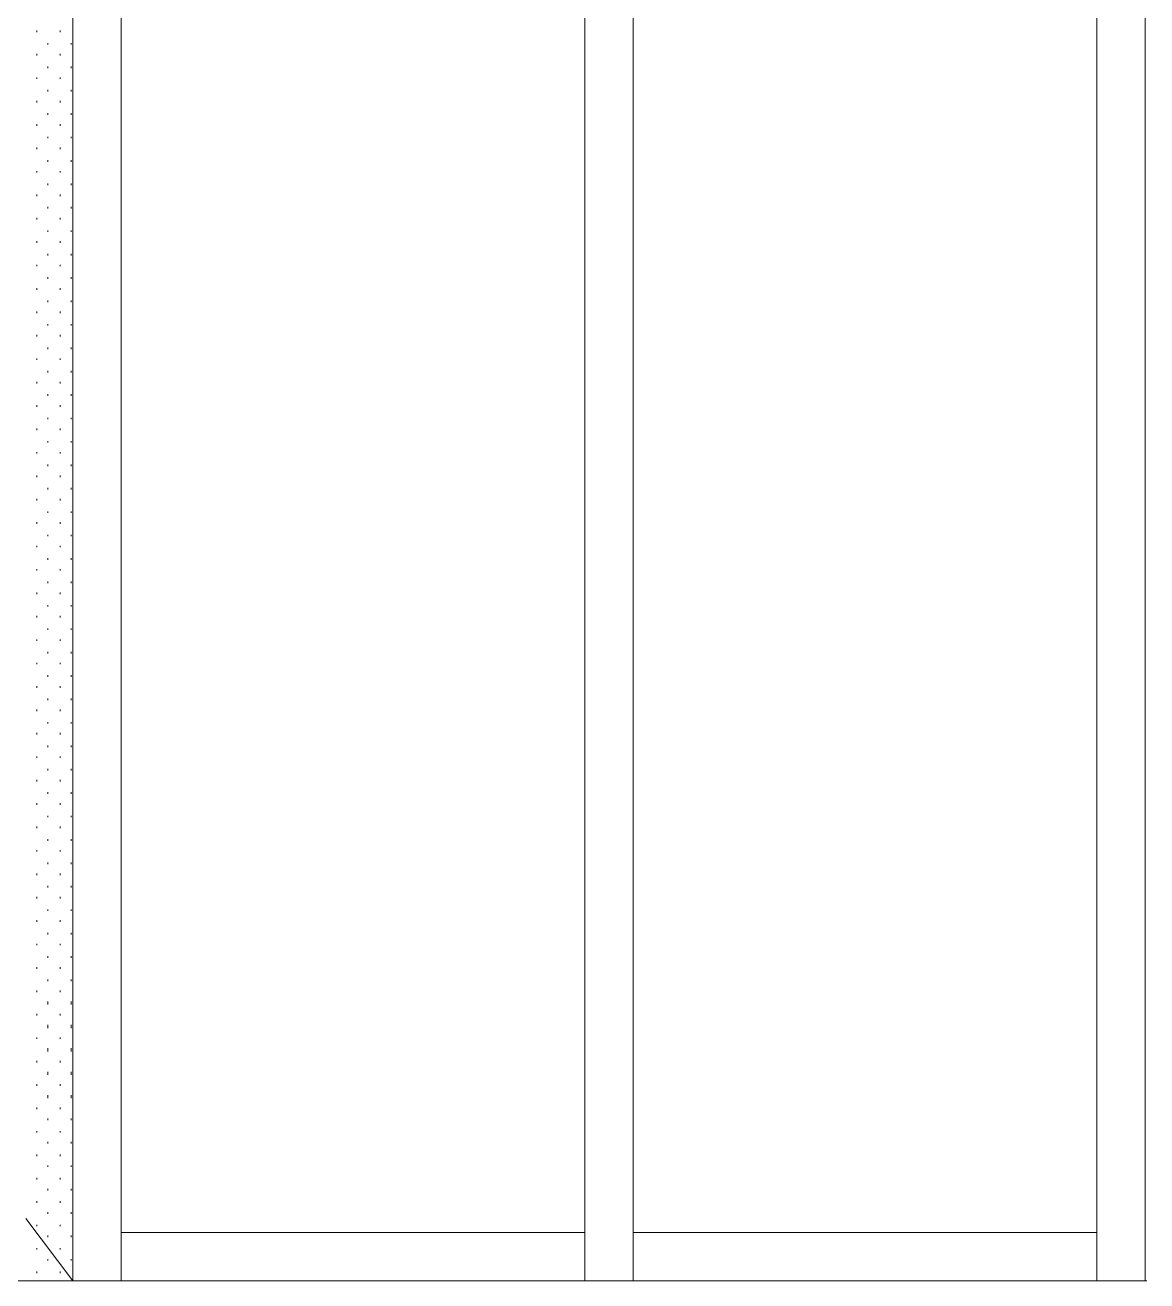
# Model space of a CAD drawing. Header units: inches. Extents: x -6061 to 13621, y -296 to 7483.
# Drawn here: x -5627 to -5569.4, y 607.5 to 671.9 of the extents above; entities that cross this region are included whole.
import ezdxf

# ---------------------------------------------------------------- set-up
doc = ezdxf.new("R2010")
doc.units = ezdxf.units.IN
doc.header["$MEASUREMENT"] = 0
doc.layers.get('0').update_dxf_attribs({"linetype": 'CONTINUOUS'})

msp = doc.modelspace()

# ---------------------------------------------------------------- linework, layer by layer
at = {"color": 7, "linetype": 'Continuous', "lineweight": 9, "true_color": 0x000007}
for p, q in [((-5624.52538, 703.48371), (-5624.52538, 607.4552)), ((-5622.04257, 607.4552), (-5622.04257, 703.48371)), ((-5598.25569, 703.48371), (-5598.25569, 607.4552)), ((-5595.77289, 607.4552), (-5595.77289, 703.48371)), ((-5571.98601, 703.48371), (-5571.98601, 607.4552)), ((-5569.5032, 607.4552), (-5569.5032, 703.48371)), ((-5624.52538, 607.4552), (-5624.52538, 701.0009)), ((-5622.04257, 701.0009), (-5622.04257, 609.93801)), ((-5598.25569, 609.93801), (-5598.25569, 701.0009)), ((-5595.77289, 701.0009), (-5595.77289, 609.93801)), ((-5571.98601, 609.93801), (-5571.98601, 701.0009)), ((-5624.52538, 607.4552), (-5626.92809, 610.65882)), ((-5622.04257, 609.93801), (-5598.25569, 609.93801)), ((-5622.04257, 607.4552), (-5622.04257, 609.93801)), ((-5598.25569, 609.93801), (-5622.04257, 609.93801)), ((-5598.25569, 609.93801), (-5598.25569, 607.4552)), ((-5595.77289, 609.93801), (-5571.98601, 609.93801)), ((-5595.77289, 607.4552), (-5595.77289, 609.93801)), ((-5571.98601, 609.93801), (-5595.77289, 609.93801)), ((-5571.98601, 609.93801), (-5571.98601, 607.4552)), ((-5624.52538, 607.4552), (-5660.5661, 607.4552)), ((-5622.04257, 607.4552), (-5624.52538, 607.4552)), ((-5624.52538, 607.4552), (-5622.04257, 607.4552)), ((-5622.04257, 607.4552), (-5598.25569, 607.4552)), ((-5598.25569, 607.4552), (-5622.04257, 607.4552)), ((-5595.77289, 607.4552), (-5598.25569, 607.4552)), ((-5598.25569, 607.4552), (-5595.77289, 607.4552)), ((-5595.77289, 607.4552), (-5571.98601, 607.4552)), ((-5571.98601, 607.4552), (-5595.77289, 607.4552)), ((-5569.5032, 607.4552), (-5571.98601, 607.4552)), ((-5571.98601, 607.4552), (-5569.5032, 607.4552))]:
    msp.add_line(p, q, dxfattribs=at)
at = {"color": 7, "linetype": 'Continuous', "lineweight": 18, "true_color": 0x000007}
for p, q in [((-5569.5032, 703.48371), (-5569.5032, 607.4552)), ((-5569.5032, 607.4552), (-5569.42311, 607.4552))]:
    msp.add_line(p, q, dxfattribs=at)
at = {"color": 7, "linetype": 'Continuous', "lineweight": 9, "true_color": 0xffffff}
for p, q in [((-5626.36746, 671.5276), (-5626.36746, 671.60769)), ((-5625.1661, 671.5276), (-5625.1661, 671.60769)), ((-5625.80682, 670.88688), (-5625.80682, 670.96697)), ((-5624.60547, 670.88688), (-5624.60547, 670.96697)), ((-5626.36746, 670.32624), (-5626.36746, 670.40633)), ((-5625.1661, 670.32624), (-5625.1661, 670.40633)), ((-5625.80682, 669.68552), (-5625.80682, 669.76561)), ((-5624.60547, 669.68552), (-5624.60547, 669.76561)), ((-5626.36746, 669.12489), (-5626.36746, 669.20498)), ((-5625.1661, 669.12489), (-5625.1661, 669.20498)), ((-5625.80682, 668.48416), (-5625.80682, 668.56425)), ((-5624.60547, 668.48416), (-5624.60547, 668.56425)), ((-5626.36746, 667.92353), (-5626.36746, 668.00362)), ((-5625.1661, 667.92353), (-5625.1661, 668.00362)), ((-5625.80682, 667.28281), (-5625.80682, 667.3629)), ((-5624.60547, 667.28281), (-5624.60547, 667.3629)), ((-5626.36746, 666.72217), (-5626.36746, 666.80226)), ((-5625.1661, 666.72217), (-5625.1661, 666.80226)), ((-5626.36746, 665.52081), (-5626.36746, 665.6009)), ((-5625.80682, 666.08145), (-5625.80682, 666.16154)), ((-5625.1661, 665.52081), (-5625.1661, 665.6009)), ((-5624.60547, 666.08145), (-5624.60547, 666.16154)), ((-5625.80682, 664.88009), (-5625.80682, 664.96018)), ((-5624.60547, 664.88009), (-5624.60547, 664.96018)), ((-5626.36746, 664.31946), (-5626.36746, 664.39955)), ((-5625.1661, 664.31946), (-5625.1661, 664.39955)), ((-5625.80682, 663.67873), (-5625.80682, 663.75882)), ((-5624.60547, 663.67873), (-5624.60547, 663.75882)), ((-5626.36746, 663.1181), (-5626.36746, 663.19819)), ((-5625.1661, 663.1181), (-5625.1661, 663.19819)), ((-5625.80682, 662.47738), (-5625.80682, 662.55747)), ((-5624.60547, 662.47738), (-5624.60547, 662.55747)), ((-5626.36746, 661.91674), (-5626.36746, 661.99683)), ((-5625.1661, 661.91674), (-5625.1661, 661.99683)), ((-5625.80682, 661.27602), (-5625.80682, 661.35611)), ((-5624.60547, 661.27602), (-5624.60547, 661.35611)), ((-5626.36746, 660.71538), (-5626.36746, 660.79547)), ((-5625.1661, 660.71538), (-5625.1661, 660.79547)), ((-5625.80682, 660.07466), (-5625.80682, 660.15475)), ((-5624.60547, 660.07466), (-5624.60547, 660.15475)), ((-5626.36746, 659.51403), (-5626.36746, 659.59412)), ((-5625.1661, 659.51403), (-5625.1661, 659.59412)), ((-5625.80682, 658.8733), (-5625.80682, 658.95339)), ((-5624.60547, 658.8733), (-5624.60547, 658.95339)), ((-5626.36746, 658.31267), (-5626.36746, 658.39276)), ((-5625.1661, 658.31267), (-5625.1661, 658.39276)), ((-5625.80682, 657.67195), (-5625.80682, 657.75204)), ((-5624.60547, 657.67195), (-5624.60547, 657.75204)), ((-5626.36746, 657.11131), (-5626.36746, 657.1914)), ((-5625.1661, 657.11131), (-5625.1661, 657.1914)), ((-5626.36746, 655.90995), (-5626.36746, 655.99005)), ((-5625.80682, 656.47059), (-5625.80682, 656.55068)), ((-5625.1661, 655.90995), (-5625.1661, 655.99005)), ((-5624.60547, 656.47059), (-5624.60547, 656.55068)), ((-5625.80682, 655.26923), (-5625.80682, 655.34932)), ((-5624.60547, 655.26923), (-5624.60547, 655.34932)), ((-5626.36746, 654.7086), (-5626.36746, 654.78869)), ((-5625.1661, 654.7086), (-5625.1661, 654.78869)), ((-5625.80682, 654.06787), (-5625.80682, 654.14796)), ((-5624.60547, 654.06787), (-5624.60547, 654.14796)), ((-5626.36746, 653.50724), (-5626.36746, 653.58733)), ((-5625.1661, 653.50724), (-5625.1661, 653.58733)), ((-5625.80682, 652.86652), (-5625.80682, 652.94661)), ((-5624.60547, 652.86652), (-5624.60547, 652.94661)), ((-5626.36746, 652.30588), (-5626.36746, 652.38597)), ((-5625.1661, 652.30588), (-5625.1661, 652.38597)), ((-5625.80682, 651.66516), (-5625.80682, 651.74525)), ((-5624.60547, 651.66516), (-5624.60547, 651.74525)), ((-5626.36746, 651.10452), (-5626.36746, 651.18462)), ((-5625.1661, 651.10452), (-5625.1661, 651.18462)), ((-5625.80682, 650.4638), (-5625.80682, 650.54389)), ((-5624.60547, 650.4638), (-5624.60547, 650.54389)), ((-5626.36746, 649.90317), (-5626.36746, 649.98326)), ((-5625.1661, 649.90317), (-5625.1661, 649.98326)), ((-5625.80682, 649.26244), (-5625.80682, 649.34253)), ((-5624.60547, 649.26244), (-5624.60547, 649.34253)), ((-5626.36746, 648.70181), (-5626.36746, 648.7819)), ((-5625.1661, 648.70181), (-5625.1661, 648.7819)), ((-5626.36746, 647.50045), (-5626.36746, 647.58054)), ((-5625.80682, 648.06109), (-5625.80682, 648.14118)), ((-5625.1661, 647.50045), (-5625.1661, 647.58054)), ((-5624.60547, 648.06109), (-5624.60547, 648.14118)), ((-5625.80682, 646.85973), (-5625.80682, 646.93982)), ((-5624.60547, 646.85973), (-5624.60547, 646.93982)), ((-5626.36746, 646.29909), (-5626.36746, 646.37919)), ((-5625.1661, 646.29909), (-5625.1661, 646.37919)), ((-5625.80682, 645.65837), (-5625.80682, 645.73846)), ((-5624.60547, 645.65837), (-5624.60547, 645.73846)), ((-5626.36746, 645.09774), (-5626.36746, 645.17783)), ((-5625.1661, 645.09774), (-5625.1661, 645.17783)), ((-5625.80682, 644.45701), (-5625.80682, 644.5371)), ((-5624.60547, 644.45701), (-5624.60547, 644.5371)), ((-5626.36746, 643.89638), (-5626.36746, 643.97647)), ((-5625.1661, 643.89638), (-5625.1661, 643.97647)), ((-5625.80682, 643.25566), (-5625.80682, 643.33575)), ((-5624.60547, 643.25566), (-5624.60547, 643.33575)), ((-5626.36746, 642.69502), (-5626.36746, 642.77511)), ((-5625.1661, 642.69502), (-5625.1661, 642.77511)), ((-5625.80682, 642.0543), (-5625.80682, 642.13439)), ((-5624.60547, 642.0543), (-5624.60547, 642.13439)), ((-5626.36746, 641.49366), (-5626.36746, 641.57376)), ((-5625.1661, 641.49366), (-5625.1661, 641.57376)), ((-5625.80682, 640.85294), (-5625.80682, 640.93303)), ((-5624.60547, 640.85294), (-5624.60547, 640.93303)), ((-5626.36746, 640.29231), (-5626.36746, 640.3724)), ((-5625.1661, 640.29231), (-5625.1661, 640.3724)), ((-5625.80682, 639.65158), (-5625.80682, 639.73167)), ((-5624.60547, 639.65158), (-5624.60547, 639.73167)), ((-5626.36746, 639.09095), (-5626.36746, 639.17104)), ((-5625.80682, 638.45023), (-5625.80682, 638.53032)), ((-5625.1661, 639.09095), (-5625.1661, 639.17104)), ((-5624.60547, 638.45023), (-5624.60547, 638.53032)), ((-5626.36746, 637.88959), (-5626.36746, 637.96968)), ((-5625.1661, 637.88959), (-5625.1661, 637.96968)), ((-5625.80682, 637.24887), (-5625.80682, 637.32896)), ((-5624.60547, 637.24887), (-5624.60547, 637.32896)), ((-5626.36746, 636.68824), (-5626.36746, 636.76833)), ((-5625.1661, 636.68824), (-5625.1661, 636.76833)), ((-5625.80682, 636.04751), (-5625.80682, 636.1276)), ((-5624.60547, 636.04751), (-5624.60547, 636.1276)), ((-5626.36746, 635.48688), (-5626.36746, 635.56697)), ((-5625.1661, 635.48688), (-5625.1661, 635.56697)), ((-5625.80682, 634.84615), (-5625.80682, 634.92624)), ((-5624.60547, 634.84615), (-5624.60547, 634.92624)), ((-5626.36746, 634.28552), (-5626.36746, 634.36561)), ((-5625.1661, 634.28552), (-5625.1661, 634.36561)), ((-5625.80682, 633.6448), (-5625.80682, 633.72489)), ((-5624.60547, 633.6448), (-5624.60547, 633.72489)), ((-5626.36746, 633.08416), (-5626.36746, 633.16425)), ((-5625.1661, 633.08416), (-5625.1661, 633.16425)), ((-5625.80682, 632.44344), (-5625.80682, 632.52353)), ((-5624.60547, 632.44344), (-5624.60547, 632.52353)), ((-5626.36746, 631.88281), (-5626.36746, 631.9629)), ((-5625.1661, 631.88281), (-5625.1661, 631.9629)), ((-5625.80682, 631.24208), (-5625.80682, 631.32217)), ((-5624.60547, 631.24208), (-5624.60547, 631.32217)), ((-5626.36746, 630.68145), (-5626.36746, 630.76154)), ((-5625.1661, 630.68145), (-5625.1661, 630.76154)), ((-5626.36746, 629.48009), (-5626.36746, 629.56018)), ((-5625.80682, 630.04072), (-5625.80682, 630.12081)), ((-5625.1661, 629.48009), (-5625.1661, 629.56018)), ((-5624.60547, 630.04072), (-5624.60547, 630.12081)), ((-5625.80682, 628.83937), (-5625.80682, 628.91946)), ((-5624.60547, 628.83937), (-5624.60547, 628.91946)), ((-5626.36746, 628.27873), (-5626.36746, 628.35882)), ((-5625.1661, 628.27873), (-5625.1661, 628.35882)), ((-5625.80682, 627.63801), (-5625.80682, 627.7181)), ((-5624.60547, 627.63801), (-5624.60547, 627.7181)), ((-5626.36746, 627.07738), (-5626.36746, 627.15747)), ((-5625.1661, 627.07738), (-5625.1661, 627.15747)), ((-5625.80682, 626.43665), (-5625.80682, 626.51674)), ((-5624.60547, 626.43665), (-5624.60547, 626.51674)), ((-5626.36746, 625.87602), (-5626.36746, 625.95611)), ((-5625.1661, 625.87602), (-5625.1661, 625.95611)), ((-5625.80682, 625.23529), (-5625.80682, 625.31538)), ((-5624.60547, 625.23529), (-5624.60547, 625.31538)), ((-5626.36746, 624.67466), (-5626.36746, 624.75475)), ((-5625.1661, 624.67466), (-5625.1661, 624.75475)), ((-5625.80682, 624.03394), (-5625.80682, 624.11403)), ((-5624.60547, 624.03394), (-5624.60547, 624.11403)), ((-5626.36746, 623.4733), (-5626.36746, 623.55339)), ((-5625.1661, 623.4733), (-5625.1661, 623.55339)), ((-5625.80682, 622.83258), (-5625.80682, 622.91267)), ((-5624.60547, 622.83258), (-5624.60547, 622.91267)), ((-5626.36746, 622.27195), (-5626.36746, 622.35204)), ((-5625.80682, 621.63122), (-5625.80682, 621.7914)), ((-5625.1661, 622.27195), (-5625.1661, 622.35204)), ((-5624.60547, 621.63122), (-5624.60547, 621.7914)), ((-5626.36746, 621.07059), (-5626.36746, 621.15068)), ((-5625.1661, 621.07059), (-5625.1661, 621.15068)), ((-5625.80682, 620.42986), (-5625.80682, 620.59005)), ((-5624.60547, 620.42986), (-5624.60547, 620.59005)), ((-5626.36746, 619.86923), (-5626.36746, 619.94932)), ((-5625.1661, 619.86923), (-5625.1661, 619.94932)), ((-5625.80682, 619.22851), (-5625.80682, 619.38869)), ((-5624.60547, 619.22851), (-5624.60547, 619.38869)), ((-5626.36746, 618.66787), (-5626.36746, 618.74796)), ((-5625.1661, 618.66787), (-5625.1661, 618.74796)), ((-5625.80682, 618.02715), (-5625.80682, 618.18733)), ((-5624.60547, 618.02715), (-5624.60547, 618.18733)), ((-5626.36746, 617.46652), (-5626.36746, 617.54661)), ((-5625.1661, 617.46652), (-5625.1661, 617.54661)), ((-5625.80682, 616.82579), (-5625.80682, 616.98597)), ((-5624.60547, 616.82579), (-5624.60547, 616.98597)), ((-5626.36746, 616.26516), (-5626.36746, 616.34525)), ((-5625.1661, 616.26516), (-5625.1661, 616.34525)), ((-5625.80682, 615.70452), (-5625.80682, 615.78462)), ((-5624.60547, 615.70452), (-5624.60547, 615.78462)), ((-5626.36746, 615.0638), (-5626.36746, 615.14389)), ((-5625.1661, 615.0638), (-5625.1661, 615.14389)), ((-5625.80682, 614.50317), (-5625.80682, 614.58326)), ((-5624.60547, 614.50317), (-5624.60547, 614.58326)), ((-5626.36746, 613.86244), (-5626.36746, 613.94253)), ((-5625.1661, 613.86244), (-5625.1661, 613.94253)), ((-5625.80682, 613.30181), (-5625.80682, 613.3819)), ((-5624.60547, 613.30181), (-5624.60547, 613.3819)), ((-5626.36746, 612.66109), (-5626.36746, 612.74118)), ((-5625.80682, 612.10045), (-5625.80682, 612.18054)), ((-5625.1661, 612.66109), (-5625.1661, 612.74118)), ((-5624.60547, 612.10045), (-5624.60547, 612.18054)), ((-5626.36746, 611.45973), (-5626.36746, 611.53982)), ((-5625.1661, 611.45973), (-5625.1661, 611.53982)), ((-5625.80682, 610.89909), (-5625.80682, 610.97919)), ((-5624.60547, 610.89909), (-5624.60547, 610.97919)), ((-5626.36746, 610.25837), (-5626.36746, 610.33846)), ((-5625.1661, 610.25837), (-5625.1661, 610.33846)), ((-5625.80682, 609.69774), (-5625.80682, 609.77783)), ((-5624.60547, 609.69774), (-5624.60547, 609.77783)), ((-5626.36746, 609.05701), (-5626.36746, 609.1371)), ((-5625.1661, 609.05701), (-5625.1661, 609.1371)), ((-5625.80682, 608.49638), (-5625.80682, 608.57647)), ((-5624.60547, 608.49638), (-5624.60547, 608.57647)), ((-5626.36746, 607.85566), (-5626.36746, 607.93575)), ((-5625.1661, 607.85566), (-5625.1661, 607.93575))]:
    msp.add_line(p, q, dxfattribs=at)

doc.saveas('drawing.dxf')
